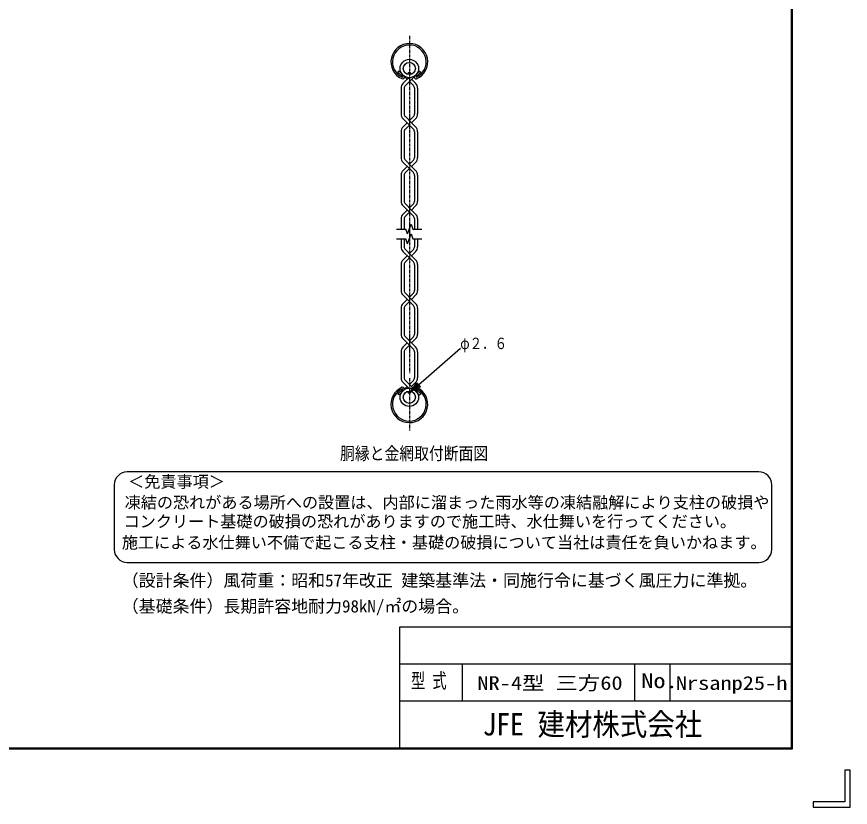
# Model space of a CAD drawing. Units: millimetres, scale not verified. Extents: x -4425 to 4425, y -3150 to 3150.
# Drawn here: x 1198 to 4425, y -3150 to -89 of the extents above; entities that cross this region are included whole.
import ezdxf
from ezdxf.enums import TextEntityAlignment as Align

# ---------------------------------------------------------------- set-up
doc = ezdxf.new("R2010")
doc.units = ezdxf.units.MM
doc.header["$LTSCALE"] = 20
doc.linetypes.add('USER2', pattern=[1.125, 0.75, -0.125, 0.125, -0.125])
doc.linetypes.add('USER3', pattern=[0.906, 0.591, -0.118, 0.079, -0.118])
for name, color, linetype, lineweight in [('0-1_1', 7, 'Continuous', 25), ('0-2_0', 7, 'Continuous', 25), ('0-3_CENTLN-L', 2, 'USER2', 25), ('0-7_WAKU', 7, 'Continuous', 25), ('0-A_D-TTL-TXT', 2, 'Continuous', 25)]:
    doc.layers.add(name, color=color, linetype=linetype, lineweight=lineweight)
doc.styles.add('ＭＳ ゴシック', font='')
doc.styles.get('ＭＳ ゴシック').set_extended_font_data('MS Gothic')

# ---------------------------------------------------------------- blocks, each defined once
blk = doc.blocks.new('C10')
at = {"layer": '0-1_1', "color": 4}
blk.add_line((8131.69, 6130.13), (8390.43, 6356.73), dxfattribs=at)
blk.add_lwpolyline([(8183.05, 6156.5), (8131.69, 6130.13), (8164.6, 6177.56)], close=True, dxfattribs=at)
blk.add_lwpolyline([(8178.43, 6161.76), (8152.76, 6148.58), (8169.21, 6172.3)], dxfattribs=at)

msp = doc.modelspace()

# ---------------------------------------------------------------- linework, layer by layer
at = {"layer": '0-1_1'}
for p, q in [((2678.12, -299.54), (2673.88, -303.79)), ((2692.47, -322.38), (2673.88, -303.79)), ((2697.32, -318.75), (2678.12, -299.54)), ((2709.34, -331.26), (2696.91, -318.83)), ((2738.59, -319.15), (2757.79, -299.94)), ((2743.44, -322.78), (2762.04, -304.19)), ((2757.79, -299.94), (2762.04, -304.19)), ((2693.64, -346.96), (2709.34, -331.26)), ((2709.34, -331.26), (2715.38, -325.23)), ((2733.31, -355.23), (2717.83, -339.75)), ((2742.01, -346.96), (2726.31, -331.26)), ((2685.95, -365.52), (2685.95, -465.75)), ((2697.95, -365.84), (2697.95, -465.44)), ((2737.7, -365.83), (2737.7, -465.44)), ((2749.7, -365.52), (2749.7, -465.75)), ((2726.31, -500.01), (2702.35, -476.04)), ((2717.83, -491.53), (2733.31, -476.05)), ((2717.83, -508.5), (2693.64, -484.31)), ((2693.64, -515.71), (2709.34, -500.01)), ((2702.35, -523.98), (2717.83, -508.5)), ((2733.31, -523.98), (2717.83, -508.5)), ((2726.31, -500.01), (2742.01, -484.31)), ((2742.01, -515.71), (2726.31, -500.01)), ((2685.95, -534.27), (2685.95, -634.5)), ((2697.95, -534.59), (2697.95, -634.19)), ((2737.7, -534.58), (2737.7, -634.19)), ((2749.7, -534.27), (2749.7, -634.5)), ((2726.31, -668.76), (2702.35, -644.79)), ((2717.83, -660.28), (2733.31, -644.8)), ((2717.83, -677.25), (2693.64, -653.06)), ((2693.64, -684.46), (2709.34, -668.76)), ((2702.35, -692.73), (2717.83, -677.25)), ((2733.31, -692.73), (2717.83, -677.25)), ((2726.31, -668.76), (2742.01, -653.06)), ((2742.01, -684.46), (2726.31, -668.76)), ((2685.95, -703.02), (2685.95, -803.25)), ((2697.95, -703.34), (2697.95, -802.94)), ((2737.7, -703.34), (2737.7, -802.94)), ((2749.7, -703.02), (2749.7, -803.25)), ((2717.83, -846), (2693.64, -821.81)), ((2693.64, -853.21), (2709.34, -837.51)), ((2726.31, -837.51), (2702.35, -813.54)), ((2717.83, -829.03), (2733.31, -813.54)), ((2726.31, -837.51), (2742.01, -821.81)), ((2742.01, -853.21), (2726.31, -837.51)), ((2702.35, -861.48), (2717.83, -846)), ((2733.31, -861.48), (2717.83, -846)), ((2685.95, -871.77), (2685.95, -911)), ((2697.95, -872.09), (2697.95, -911)), ((2737.7, -872.09), (2737.7, -911)), ((2749.7, -871.77), (2749.7, -911)), ((2685.95, -949.25), (2685.95, -980.25)), ((2697.95, -949.25), (2697.95, -979.94)), ((2737.7, -949.25), (2737.7, -979.94)), ((2749.7, -949.25), (2749.7, -980.25)), ((2717.83, -1023), (2693.64, -998.81)), ((2726.31, -1014.51), (2702.35, -990.54)), ((2717.83, -1006.03), (2733.31, -990.54)), ((2726.31, -1014.51), (2742.01, -998.81)), ((2693.64, -1030.21), (2709.34, -1014.51)), ((2702.35, -1038.48), (2717.83, -1023)), ((2733.31, -1038.48), (2717.83, -1023)), ((2742.01, -1030.21), (2726.31, -1014.51)), ((2685.95, -1048.78), (2685.95, -1149)), ((2697.95, -1049.09), (2697.95, -1148.69)), ((2737.7, -1049.09), (2737.7, -1148.69)), ((2749.7, -1048.78), (2749.7, -1149)), ((2726.31, -1183.26), (2702.35, -1159.3)), ((2717.83, -1174.78), (2733.31, -1159.29)), ((2717.83, -1191.75), (2693.64, -1167.56)), ((2693.64, -1198.96), (2709.34, -1183.26)), ((2702.35, -1207.23), (2717.83, -1191.75)), ((2733.31, -1207.23), (2717.83, -1191.75)), ((2726.31, -1183.26), (2742.01, -1167.56)), ((2742.01, -1198.96), (2726.31, -1183.26)), ((2685.95, -1217.53), (2685.95, -1317.75)), ((2697.95, -1217.84), (2697.95, -1317.44)), ((2737.7, -1217.84), (2737.7, -1317.44)), ((2749.7, -1217.53), (2749.7, -1317.75)), ((2717.83, -1360.5), (2693.64, -1336.31)), ((2693.64, -1367.71), (2709.34, -1352.01)), ((2726.31, -1352.01), (2702.35, -1328.05)), ((2717.83, -1343.53), (2733.31, -1328.04)), ((2726.31, -1352.01), (2742.01, -1336.31)), ((2742.01, -1367.71), (2726.31, -1352.01)), ((2685.95, -1386.27), (2685.95, -1486.5)), ((2697.95, -1386.59), (2697.95, -1486.19)), ((2702.35, -1375.98), (2717.83, -1360.5)), ((2733.31, -1375.98), (2717.83, -1360.5)), ((2737.7, -1386.59), (2737.7, -1486.19)), ((2749.7, -1386.27), (2749.7, -1486.5)), ((2715.35, -1526.77), (2693.64, -1505.06)), ((2738.86, -1533.31), (2702.35, -1496.79)), ((2717.83, -1512.28), (2733.31, -1496.8)), ((2726.31, -1520.76), (2742.01, -1505.06)), ((2692.33, -1530.4), (2673.73, -1548.99)), ((2677.97, -1553.24), (2673.73, -1548.99)), ((2697.18, -1534.03), (2677.97, -1553.24)), ((2693.43, -1536.68), (2709.34, -1520.76)), ((2738.45, -1534.43), (2757.65, -1553.64)), ((2743.3, -1530.8), (2761.89, -1549.39)), ((2757.65, -1553.64), (2761.89, -1549.39))]:
    msp.add_line(p, q, dxfattribs=at)
at = {"layer": '0-1_1', "color": 4}
for p, q in [((2710.9, -930.03), (2724.75, -891.97)), ((2724.75, -891.97), (2731.68, -911)), ((2667.66, -911), (2703.98, -911)), ((2710.9, -930.03), (2703.98, -911)), ((2710.9, -968.28), (2724.75, -930.22)), ((2724.75, -930.22), (2731.68, -949.25)), ((2731.68, -911), (2766.18, -911)), ((2667.66, -949.25), (2703.98, -949.25)), ((2710.9, -968.28), (2703.98, -949.25)), ((2731.68, -949.25), (2766.18, -949.25))]:
    msp.add_line(p, q, dxfattribs=at)
at = {"layer": '0-1_1'}
msp.add_lwpolyline([(2702.35, -355.23), (2717.83, -339.75), (2738.75, -318.83)], dxfattribs=at)
for centre, radius in [((2717.83, -289.69), 35.62), ((2717.83, -289.69), 23.62), ((2717.83, -308.06), 4.88), ((2717.83, -1562.31), 35.62), ((2717.83, -1562.31), 23.62), ((2717.83, -1543.56), 4.88)]:
    msp.add_circle(centre, radius, dxfattribs=at)
for centre, radius, start, end in [((2717.91, -263.96), 71.25, 292.92904, 245.65735), ((2717.91, -263.96), 65.25, 294.33545, 245.82636), ((2691.66, -321.98), 7.5, 245.55145, 10.65768), ((2744.16, -322.01), 7.5, 169.34225, 276.63836), ((2712.2, -365.52), 26.25, 134.99994, 179.99992), ((2723.45, -365.52), 26.25, 0, 44.99998), ((2712.95, -365.84), 15, 134.99994, 179.99992), ((2722.7, -365.83), 15, 0, 45.00122), ((2712.2, -465.75), 26.25, 179.99992, 225.00006), ((2712.95, -465.44), 15, 179.99992, 225.0013), ((2722.7, -465.44), 15, 315.00125, 0), ((2723.45, -465.75), 26.25, 315.00003, 0), ((2712.2, -534.27), 26.25, 134.99994, 179.99992), ((2723.45, -534.27), 26.25, 0, 44.99998), ((2712.95, -534.59), 15, 134.99994, 179.99992), ((2722.7, -534.58), 15, 0, 45.00122), ((2712.2, -634.5), 26.25, 179.99992, 225.00006), ((2712.95, -634.19), 15, 179.99992, 225.0013), ((2722.7, -634.19), 15, 315.00125, 0), ((2723.45, -634.5), 26.25, 315.00003, 0), ((2712.2, -703.02), 26.25, 134.99994, 179.99992), ((2712.95, -703.34), 15, 134.99994, 179.99992), ((2722.7, -703.34), 15, 0, 45.00122), ((2723.45, -703.02), 26.25, 0, 44.99998), ((2712.2, -803.25), 26.25, 179.99992, 225.00006), ((2712.95, -802.94), 15, 179.99992, 225.0013), ((2722.7, -802.94), 15, 315.00125, 0), ((2723.45, -803.25), 26.25, 315.00003, 0), ((2712.2, -871.77), 26.25, 134.99994, 179.99992), ((2712.95, -872.09), 15, 134.99994, 179.99992), ((2722.7, -872.09), 15, 0, 45.00122), ((2723.45, -871.77), 26.25, 0, 44.99998), ((2712.2, -980.25), 26.25, 179.99992, 225.00006), ((2712.95, -979.94), 15, 179.99992, 225.0013), ((2722.7, -979.94), 15, 315.00125, 0), ((2723.45, -980.25), 26.25, 315.00003, 0), ((2712.2, -1048.78), 26.25, 134.99994, 179.99992), ((2723.45, -1048.78), 26.25, 0, 44.99998), ((2712.95, -1049.09), 15, 134.99994, 179.99992), ((2722.7, -1049.09), 15, 0, 45.00122), ((2712.2, -1149), 26.25, 179.99992, 225.00006), ((2712.95, -1148.69), 15, 179.99992, 225.00006), ((2722.7, -1148.69), 15, 315.00003, 0), ((2723.45, -1149), 26.25, 315.00003, 0), ((2712.2, -1217.53), 26.25, 134.99994, 179.99992), ((2712.95, -1217.84), 15, 134.99994, 179.99992), ((2722.7, -1217.84), 15, 0, 45.00122), ((2723.45, -1217.53), 26.25, 0, 44.99998), ((2712.2, -1317.75), 26.25, 179.99992, 225.00006), ((2712.95, -1317.44), 15, 179.99992, 224.99883), ((2722.7, -1317.44), 15, 314.99878, 0), ((2723.45, -1317.75), 26.25, 315.00003, 0), ((2712.2, -1386.27), 26.25, 134.99994, 179.99992), ((2712.95, -1386.59), 15, 134.99994, 179.99992), ((2722.7, -1386.59), 15, 0, 45.00122), ((2723.45, -1386.27), 26.25, 0, 45.00069), ((2712.2, -1486.5), 26.25, 179.99992, 225.00006), ((2712.95, -1486.19), 15, 179.99992, 224.99883), ((2722.7, -1486.19), 15, 315.00003, 0), ((2723.45, -1486.5), 26.25, 315.00003, 0), ((2717.86, -1589.22), 71.25, 112.92904, 65.65766), ((2717.86, -1589.22), 65.25, 114.33547, 65.82672), ((2691.61, -1531.17), 7.5, 349.34231, 96.6383), ((2744.11, -1531.2), 7.5, 65.55139, 190.65775)]:
    msp.add_arc(centre, radius, start, end, dxfattribs=at)
at = {"layer": '0-3_CENTLN-L', "linetype": 'USER3'}
for p, q in [((2717.91, -162.71), (2717.91, -1469.13)), ((2717.86, -1487.97), (2717.86, -1690.47))]:
    msp.add_line(p, q, dxfattribs=at)
at = {"layer": '0-7_WAKU'}
for p, q in [((2681.67, -2450.69), (4196.12, -2450.69)), ((2681.67, -2920.76), (2681.67, -2450.69)), ((2681.67, -2593.94), (4196.12, -2593.94)), ((2923.84, -2737.19), (2923.84, -2593.94)), ((3591.3, -2737.19), (3591.3, -2593.94)), ((3727.39, -2737.19), (3727.39, -2593.94)), ((2681.67, -2737.19), (4196.12, -2737.19)), ((4403.63, -3006.51), (4403.63, -3128.27)), ((4281.87, -3149.76), (4425.12, -3149.76))]:
    msp.add_line(p, q, dxfattribs=at)
msp.add_lwpolyline([(-4049.88, 2925.24), (4200.12, 2925.24), (4200.12, -2924.76), (-4049.88, -2924.76)], close=True, dxfattribs=at)
for points in [[(4198.12, 2923.24), (4198.12, -2922.76), (-4047.88, -2922.76)], [(4196.12, 2921.24), (4196.12, -2920.76), (-4045.88, -2920.76)], [(4425.12, -3149.76), (4425.12, -3006.51), (4403.63, -3006.51)], [(4403.63, -3128.27), (4281.87, -3128.27), (4281.87, -3149.76)]]:
    msp.add_lwpolyline(points, dxfattribs=at)
at = {"layer": '0-A_D-TTL-TXT'}
for p, q in [((4071.09, -1851.42), (1625.54, -1851.42)), ((1575.54, -1901.42), (1575.54, -2151.42)), ((4121.09, -2151.42), (4121.09, -1901.42)), ((1625.54, -2201.42), (4071.09, -2201.42))]:
    msp.add_line(p, q, dxfattribs=at)
for centre, start, end in [((1625.54, -1901.42), 90, 180), ((4071.09, -1901.42), 0, 90), ((1625.54, -2151.42), 180, 270), ((4071.09, -2151.42), 270, 0)]:
    msp.add_arc(centre, 50, start, end, dxfattribs=at)

# ---------------------------------------------------------------- block references
at = {"layer": '0-2_0', "xscale": 0.75, "yscale": 0.75}
msp.add_blockref('C10', (-3376.34, -6139.21), dxfattribs=at)

# ---------------------------------------------------------------- texts
at = {"layer": '0-1_1', "color": 4, "style": 'ＭＳ ゴシック'}
for s, height, width, p in [('φ２．６', 44.15, 0.8, (2914.91, -1389.09)), ('胴縁と金網取付断面図', 49.48, 0.85, (2449.61, -1819.24))]:
    msp.add_text(s, height=height, dxfattribs=dict(at, width=width)).set_placement(p, align=Align.BOTTOM_LEFT)
at = {"layer": '0-7_WAKU', "style": 'ＭＳ ゴシック'}
for s, height, width, p in [('型 式', 57.73, 0.7, (2724.42, -2705.78)), ('NR-4型 三方60', 52.92, 1.2, (2981.3, -2710.83)), ('No.', 57.73, 1.2, (3615.66, -2705.78)), ('Nrsanp25-h', 52.92, 1.2, (3749.52, -2710.83)), ('JFE 建材株式会社', 86.59, 0.9, (3001.72, -2897.56))]:
    msp.add_text(s, height=height, dxfattribs=dict(at, width=width)).set_placement(p, align=Align.BOTTOM_LEFT)
at = {"layer": '0-A_D-TTL-TXT', "color": 7, "style": 'ＭＳ ゴシック'}
for s, height, p in [('＜免責事項＞ \u3000\u3000', 45.75, (1629.25, -1925.6)), ('凍結の恐れがある場所への設置は、内部に溜まった雨水等の凍結融解により支柱の破損や', 45.75, (1615.72, -2006.1)), ('コンクリート基礎の破損の恐れがありますので施工時、水仕舞いを行ってください。', 45.75, (1611.61, -2079.52)), ('施工による水仕舞い不備で起こる支柱・基礎の破損について当社は責任を負いかねます。 ', 45.75, (1604.62, -2161.01)), ('（設計条件）風荷重：昭和57年改正 建築基準法・同施行令に基づく風圧力に準拠。', 48.11, (1604.3, -2309.84)), ('（基礎条件）長期許容地耐力98kN/㎡の場合。', 48.11, (1604.3, -2409.84))]:
    msp.add_text(s, height=height, dxfattribs=at).set_placement(p, align=Align.BOTTOM_LEFT)

doc.saveas('drawing.dxf')
